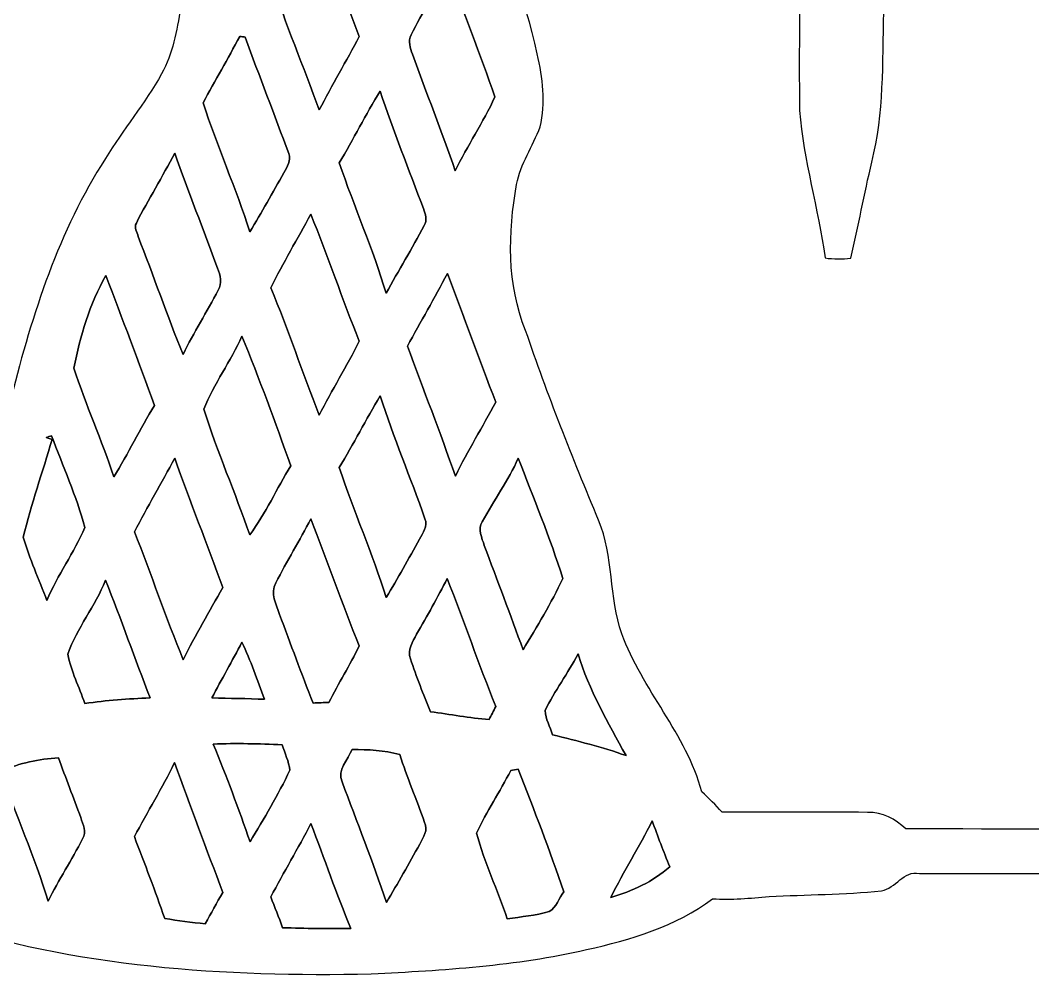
# Model space of a CAD drawing. Header units: centimetres. Extents: x -11.8 to 11.8, y -13.3 to 13.4.
# Drawn here: x -7.05 to 0.57, y -13.33 to -6.13 of the extents above; entities that cross this region are included whole.
import ezdxf

# ---------------------------------------------------------------- set-up
doc = ezdxf.new("R2010")
doc.units = ezdxf.units.CM
doc.header["$MEASUREMENT"] = 0
doc.layers.add('Camada 1', color=7, linetype='Continuous')

msp = doc.modelspace()

# ---------------------------------------------------------------- linework, layer by layer
at = {"layer": 'Camada 1', "color": 156}
for points, knots in [([(-9.5444, 13.04007), (-9.31826, 13.19952), (-9.02264, 13.26232), (-8.75206, 13.19917), (-8.75206, 13.19917), (-8.53087, 13.14484), (-8.36048, 12.95576), (-8.30685, 12.73704), (-8.30685, 12.73704), (-8.20842, 12.42624), (-8.26346, 12.10098), (-8.27475, 11.78313), (-8.27475, 11.78313), (-8.35871, 10.73361), (-8.48713, 9.68762), (-8.56756, 8.6374), (-8.56756, 8.6374), (-8.63776, 7.87681), (-8.69244, 7.112), (-8.65928, 6.34753), (-8.65928, 6.34753), (-8.64411, 6.0332), (-8.4402, 5.73122), (-8.13681, 5.63068), (-8.13681, 5.63068), (-7.73007, 5.49909), (-7.22736, 5.64127), (-6.99416, 6.01169), (-6.99416, 6.01169), (-6.89081, 6.17185), (-6.87987, 6.37292), (-6.91727, 6.55567), (-6.91727, 6.55567), (-7.19172, 7.72266), (-7.45525, 8.89634), (-7.59213, 10.08873), (-7.59213, 10.08873), (-7.63198, 10.46233), (-7.65951, 10.84121), (-7.60165, 11.21444), (-7.60165, 11.21444), (-7.53215, 11.68646), (-7.42562, 12.16589), (-7.18043, 12.58076), (-7.18043, 12.58076), (-7.04849, 12.79207), (-6.85835, 12.9995), (-6.60011, 13.03972), (-6.60011, 13.03972), (-6.42691, 13.0556), (-6.22547, 13.05383), (-6.09353, 12.9226), (-6.09353, 12.9226), (-5.91855, 12.74127), (-5.88115, 12.47986), (-5.86387, 12.23997), (-5.86387, 12.23997), (-5.72206, 12.02443), (-5.48464, 11.8692), (-5.40878, 11.61167), (-5.40878, 11.61167), (-5.34916, 11.45751), (-5.38198, 11.29276), (-5.4222, 11.1386), (-5.4222, 11.1386), (-5.50333, 10.93681), (-5.66807, 10.75795), (-5.89104, 10.72268), (-5.89104, 10.72268), (-6.19478, 10.65318), (-6.46677, 10.90682), (-6.55884, 11.17706), (-6.55884, 11.17706), (-6.5987, 11.26771), (-6.57506, 11.36614), (-6.53908, 11.45327), (-6.53908, 11.45327), (-6.48794, 11.45117), (-6.43643, 11.4494), (-6.38493, 11.44799), (-6.38493, 11.44799), (-6.27944, 11.285), (-6.17007, 11.07863), (-5.95453, 11.05534), (-5.95453, 11.05534), (-5.86705, 11.10721), (-5.77285, 11.16647), (-5.74004, 11.26912), (-5.74004, 11.26912), (-5.68006, 11.44551), (-5.77708, 11.61873), (-5.89421, 11.74537), (-5.89421, 11.74537), (-6.05225, 11.91189), (-6.21276, 12.08475), (-6.29284, 12.30488), (-6.29284, 12.30488), (-6.30025, 12.42377), (-6.27027, 12.55006), (-6.30802, 12.66472), (-6.30802, 12.66472), (-6.39692, 12.72716), (-6.52568, 12.75009), (-6.61846, 12.68306), (-6.61846, 12.68306), (-6.7497, 12.58992), (-6.84213, 12.4534), (-6.92291, 12.31687), (-6.92291, 12.31687), (-7.21924, 11.80641), (-7.28169, 11.19963), (-7.28415, 10.62037), (-7.28415, 10.62037), (-7.29509, 10.08732), (-7.19454, 9.56168), (-7.088, 9.04169), (-7.088, 9.04169), (-6.91727, 8.18373), (-6.73946, 7.32754), (-6.55425, 6.47276), (-6.55425, 6.47276), (-6.49887, 6.20994), (-6.58741, 5.93478), (-6.75993, 5.73369), (-6.75993, 5.73369), (-7.15186, 5.28954), (-7.82849, 5.11352), (-8.37953, 5.34704), (-8.37953, 5.34704), (-8.66422, 5.46099), (-8.87518, 5.71782), (-8.96479, 6.00745), (-8.96479, 6.00745), (-9.07273, 6.33377), (-9.05263, 6.68126), (-9.05615, 7.01957), (-9.05615, 7.01957), (-9.05686, 8.06132), (-8.90446, 9.0939), (-8.82156, 10.13036), (-8.82156, 10.13036), (-8.77852, 10.58615), (-8.72877, 11.04123), (-8.67163, 11.49526), (-8.67163, 11.49526), (-8.63423, 11.80605), (-8.55733, 12.12038), (-8.61377, 12.434), (-8.61377, 12.434), (-8.65046, 12.63437), (-8.75594, 12.84464), (-8.95597, 12.92331), (-8.95597, 12.92331), (-9.07732, 12.95576), (-9.18386, 12.86827), (-9.26888, 12.79383), (-9.26888, 12.79383), (-9.47137, 12.59663), (-9.58003, 12.32711), (-9.67034, 12.06464), (-9.67034, 12.06464), (-9.77758, 11.73726), (-9.87954, 11.40707), (-9.94375, 11.06805), (-9.94375, 11.06805), (-9.94375, 11.06805), (-9.95574, 11.04618), (-9.95574, 11.04618), (-9.95574, 11.04618), (-10.04111, 10.62566), (-10.08979, 10.1988), (-10.11484, 9.77053), (-10.11484, 9.77053), (-10.20867, 8.73865), (-10.25137, 7.70431), (-10.29264, 6.66925), (-10.29264, 6.66925), (-10.36461, 4.80024), (-10.32721, 2.9284), (-10.25031, 1.06045), (-10.25031, 1.06045), (-10.23972, 0.8375), (-10.25489, 0.61277), (-10.22314, 0.39088), (-10.22314, 0.39088), (-10.19598, -0.80291), (-10.11802, -1.99495), (-9.97867, -3.18099), (-9.97867, -3.18099), (-9.92998, -3.72285), (-9.86402, -4.26332), (-9.81463, -4.80518), (-9.81463, -4.80518), (-9.57968, -4.85422), (-9.34402, -4.941), (-9.16833, -5.10998), (-9.16833, -5.10998), (-8.97748, -5.28672), (-8.87236, -5.56401), (-8.92916, -5.82188), (-8.92916, -5.82188), (-8.95843, -6.00745), (-9.06215, -6.16866), (-9.16798, -6.31966), (-9.16798, -6.31966), (-8.93197, -6.50451), (-8.78275, -6.82201), (-8.86001, -7.12116), (-8.86001, -7.12116), (-8.92386, -7.41045), (-9.12318, -7.64928), (-9.35495, -7.82425), (-9.35495, -7.82425), (-9.66575, -8.05285), (-10.0464, -8.17633), (-10.42916, -8.20208), (-10.42916, -8.20208), (-10.35296, -9.61955), (-10.31205, -11.03982), (-10.20127, -12.45517), (-10.20127, -12.45517), (-10.17728, -12.61463), (-10.16423, -12.78607), (-10.25771, -12.9286), (-10.25771, -12.9286), (-10.40236, -13.20765), (-10.81299, -13.24081), (-11.04265, -13.05348), (-11.04265, -13.05348), (-11.19046, -12.93459), (-11.1707, -12.72786), (-11.176, -12.55854), (-11.176, -12.55854), (-11.20598, -12.20645), (-11.1947, -11.85262), (-11.20845, -11.4995), (-11.20845, -11.4995), (-11.24797, -10.98408), (-11.22291, -10.46551), (-11.26207, -9.94974), (-11.26207, -9.94974), (-11.27125, -9.30205), (-11.297, -8.6547), (-11.31428, -8.00735), (-11.31428, -8.00735), (-11.58028, -7.86024), (-11.76443, -7.57202), (-11.75631, -7.26475), (-11.75631, -7.26475), (-11.73444, -7.05979), (-11.65789, -6.86011), (-11.52277, -6.70277), (-11.52277, -6.70277), (-11.51784, -6.68725), (-11.50761, -6.65585), (-11.50231, -6.63999), (-11.50231, -6.63999), (-11.66318, -6.49145), (-11.79407, -6.29425), (-11.80253, -6.06918), (-11.80253, -6.06918), (-11.82369, -5.74957), (-11.63884, -5.45606), (-11.41059, -5.24827), (-11.41059, -5.24827), (-11.41412, -4.89795), (-11.42787, -4.54766), (-11.44235, -4.1977), (-11.44235, -4.1977), (-11.45433, -3.92677), (-11.43917, -3.65441), (-11.47762, -3.38525), (-11.47762, -3.38525), (-11.44622, -3.28577), (-11.42223, -3.16512), (-11.30793, -3.12949), (-11.30793, -3.12949), (-11.3538, -1.82774), (-11.34286, -0.52492), (-11.34921, 0.77716), (-11.34921, 0.77716), (-11.35415, 1.11724), (-11.33827, 1.45767), (-11.36755, 1.7967), (-11.36755, 1.7967), (-11.38908, 3.55035), (-11.41377, 5.30684), (-11.29277, 7.05731), (-11.29277, 7.05731), (-11.21444, 8.2109), (-11.14707, 9.36907), (-10.94139, 10.5089), (-10.94139, 10.5089), (-10.85603, 10.93187), (-10.76536, 11.36015), (-10.57627, 11.75137), (-10.57627, 11.75137), (-10.44292, 12.02654), (-10.287, 12.29218), (-10.10179, 12.53596), (-10.10179, 12.53596), (-9.94233, 12.72998), (-9.75006, 12.89614), (-9.5444, 13.04007)], [0, 0, 0, 0, 0.012987, 0.012987, 0.012987, 0.012987, 0.025974, 0.025974, 0.025974, 0.025974, 0.038961, 0.038961, 0.038961, 0.038961, 0.0519481, 0.0519481, 0.0519481, 0.0519481, 0.0649351, 0.0649351, 0.0649351, 0.0649351, 0.0779221, 0.0779221, 0.0779221, 0.0779221, 0.0909091, 0.0909091, 0.0909091, 0.0909091, 0.1038961, 0.1038961, 0.1038961, 0.1038961, 0.1168831, 0.1168831, 0.1168831, 0.1168831, 0.1298701, 0.1298701, 0.1298701, 0.1298701, 0.1428571, 0.1428571, 0.1428571, 0.1428571, 0.1558442, 0.1558442, 0.1558442, 0.1558442, 0.1688312, 0.1688312, 0.1688312, 0.1688312, 0.1818182, 0.1818182, 0.1818182, 0.1818182, 0.1948052, 0.1948052, 0.1948052, 0.1948052, 0.2077922, 0.2077922, 0.2077922, 0.2077922, 0.2207792, 0.2207792, 0.2207792, 0.2207792, 0.2337662, 0.2337662, 0.2337662, 0.2337662, 0.2467532, 0.2467532, 0.2467532, 0.2467532, 0.2597403, 0.2597403, 0.2597403, 0.2597403, 0.2727273, 0.2727273, 0.2727273, 0.2727273, 0.2857143, 0.2857143, 0.2857143, 0.2857143, 0.2987013, 0.2987013, 0.2987013, 0.2987013, 0.3116883, 0.3116883, 0.3116883, 0.3116883, 0.3246753, 0.3246753, 0.3246753, 0.3246753, 0.3376623, 0.3376623, 0.3376623, 0.3376623, 0.3506494, 0.3506494, 0.3506494, 0.3506494, 0.3636364, 0.3636364, 0.3636364, 0.3636364, 0.3766234, 0.3766234, 0.3766234, 0.3766234, 0.3896104, 0.3896104, 0.3896104, 0.3896104, 0.4025974, 0.4025974, 0.4025974, 0.4025974, 0.4155844, 0.4155844, 0.4155844, 0.4155844, 0.4285714, 0.4285714, 0.4285714, 0.4285714, 0.4415584, 0.4415584, 0.4415584, 0.4415584, 0.4545455, 0.4545455, 0.4545455, 0.4545455, 0.4675325, 0.4675325, 0.4675325, 0.4675325, 0.4805195, 0.4805195, 0.4805195, 0.4805195, 0.4935065, 0.4935065, 0.4935065, 0.4935065, 0.5064935, 0.5064935, 0.5064935, 0.5064935, 0.5194805, 0.5194805, 0.5194805, 0.5194805, 0.5324675, 0.5324675, 0.5324675, 0.5324675, 0.5454545, 0.5454545, 0.5454545, 0.5454545, 0.5584416, 0.5584416, 0.5584416, 0.5584416, 0.5714286, 0.5714286, 0.5714286, 0.5714286, 0.5844156, 0.5844156, 0.5844156, 0.5844156, 0.5974026, 0.5974026, 0.5974026, 0.5974026, 0.6103896, 0.6103896, 0.6103896, 0.6103896, 0.6233766, 0.6233766, 0.6233766, 0.6233766, 0.6363636, 0.6363636, 0.6363636, 0.6363636, 0.6493506, 0.6493506, 0.6493506, 0.6493506, 0.6623377, 0.6623377, 0.6623377, 0.6623377, 0.6753247, 0.6753247, 0.6753247, 0.6753247, 0.6883117, 0.6883117, 0.6883117, 0.6883117, 0.7012987, 0.7012987, 0.7012987, 0.7012987, 0.7142857, 0.7142857, 0.7142857, 0.7142857, 0.7272727, 0.7272727, 0.7272727, 0.7272727, 0.7402597, 0.7402597, 0.7402597, 0.7402597, 0.7532468, 0.7532468, 0.7532468, 0.7532468, 0.7662338, 0.7662338, 0.7662338, 0.7662338, 0.7792208, 0.7792208, 0.7792208, 0.7792208, 0.7922078, 0.7922078, 0.7922078, 0.7922078, 0.8051948, 0.8051948, 0.8051948, 0.8051948, 0.8181818, 0.8181818, 0.8181818, 0.8181818, 0.8311688, 0.8311688, 0.8311688, 0.8311688, 0.8441558, 0.8441558, 0.8441558, 0.8441558, 0.8571429, 0.8571429, 0.8571429, 0.8571429, 0.8701299, 0.8701299, 0.8701299, 0.8701299, 0.8831169, 0.8831169, 0.8831169, 0.8831169, 0.8961039, 0.8961039, 0.8961039, 0.8961039, 0.9090909, 0.9090909, 0.9090909, 0.9090909, 0.9220779, 0.9220779, 0.9220779, 0.9220779, 0.9350649, 0.9350649, 0.9350649, 0.9350649, 0.9480519, 0.9480519, 0.9480519, 0.9480519, 0.961039, 0.961039, 0.961039, 0.961039, 0.974026, 0.974026, 0.974026, 0.974026, 1, 1, 1, 1]), ([(-4.60304, -3.08468), (-4.55117, -3.02541), (-4.46722, -3.04694), (-4.39773, -3.042), (-4.39773, -3.042), (-4.3321, -3.14254), (-4.2926, -3.25613), (-4.26225, -3.37149), (-4.26225, -3.37149), (-4.09117, -3.97862), (-3.84915, -4.56247), (-3.59268, -5.13749), (-3.59268, -5.13749), (-3.41982, -5.54143), (-3.25261, -5.951), (-3.15911, -6.3814), (-3.15911, -6.3814), (-3.11891, -6.56025), (-3.09491, -6.7497), (-3.13831, -6.93032), (-3.13831, -6.93032), (-3.19229, -7.07707), (-3.28541, -7.20794), (-3.31576, -7.36389), (-3.31576, -7.36389), (-3.37925, -7.72865), (-3.39054, -8.1153), (-3.24696, -8.46384), (-3.24696, -8.46384), (-3.08292, -8.94715), (-2.89453, -9.42199), (-2.69699, -9.89224), (-2.69699, -9.89224), (-2.58409, -10.16494), (-2.61866, -10.47043), (-2.5227, -10.74773), (-2.5227, -10.74773), (-2.36889, -11.16753), (-2.03799, -11.50267), (-1.91981, -11.93729), (-1.91981, -11.93729), (-1.86689, -11.98597), (-1.81609, -12.03642), (-1.76742, -12.0897), (-1.76742, -12.0897), (-1.40194, -12.09462), (-1.03645, -12.08792), (-0.67098, -12.0925), (-0.67098, -12.0925), (-0.5602, -12.08863), (-0.46107, -12.14366), (-0.38206, -12.21668), (-0.38206, -12.21668), (2.65606, -12.22269), (5.69453, -12.22021), (8.73266, -12.21809), (8.73266, -12.21809), (8.79157, -12.1299), (8.88011, -12.04241), (8.99548, -12.05194), (8.99548, -12.05194), (9.67846, -12.05301), (10.36143, -12.05052), (11.0444, -12.05301), (11.0444, -12.05301), (11.3171, -12.06675), (11.39048, -12.45517), (11.21692, -12.62732), (11.21692, -12.62732), (11.13788, -12.71588), (11.00842, -12.70528), (10.90083, -12.70776), (10.90083, -12.70776), (10.25313, -12.70246), (9.60508, -12.71481), (8.95772, -12.70175), (8.95772, -12.70175), (8.8265, -12.70565), (8.77851, -12.52926), (8.64551, -12.55182), (8.64551, -12.55182), (5.66983, -12.55182), (2.69416, -12.55253), (-0.28151, -12.55148), (-0.28151, -12.55148), (-0.40145, -12.52855), (-0.45895, -12.66401), (-0.5669, -12.68306), (-0.5669, -12.68306), (-0.84842, -12.71305), (-1.13171, -12.71093), (-1.41393, -12.72575), (-1.41393, -12.72575), (-1.55539, -12.74022), (-1.69686, -12.75045), (-1.83902, -12.74339), (-1.83902, -12.74339), (-2.11632, -12.95188), (-2.45533, -13.05102), (-2.78906, -13.12615), (-2.78906, -13.12615), (-3.32069, -13.24856), (-3.86715, -13.27996), (-4.41006, -13.30888), (-4.41006, -13.30888), (-5.51427, -13.33005), (-6.63963, -13.26198), (-7.69372, -12.90778), (-7.69372, -12.90778), (-8.00381, -12.78431), (-8.36612, -12.65485), (-8.52875, -12.34015), (-8.52875, -12.34015), (-8.62506, -12.15036), (-8.49595, -11.95317), (-8.35095, -11.83357), (-8.35095, -11.83357), (-8.34918, -11.68893), (-8.32767, -11.54289), (-8.26558, -11.41165), (-8.26558, -11.41165), (-8.12694, -11.10014), (-7.8366, -10.89518), (-7.67079, -10.60097), (-7.67079, -10.60097), (-7.37941, -10.09791), (-7.2584, -9.52112), (-7.12045, -8.96267), (-7.12045, -8.96267), (-6.96489, -8.3379), (-6.76205, -7.71455), (-6.41208, -7.16879), (-6.41208, -7.16879), (-6.27839, -6.95184), (-6.11504, -6.75393), (-5.98981, -6.53167), (-5.98981, -6.53167), (-5.90337, -6.37962), (-5.8755, -6.20535), (-5.84658, -6.03566), (-5.84658, -6.03566), (-5.81589, -5.62186), (-5.89562, -5.19888), (-5.7866, -4.79248), (-5.7866, -4.79248), (-5.61128, -4.10138), (-5.10399, -3.5641), (-4.60304, -3.08468)], [0, 0, 0, 0, 0.0263158, 0.0263158, 0.0263158, 0.0263158, 0.0526316, 0.0526316, 0.0526316, 0.0526316, 0.0789474, 0.0789474, 0.0789474, 0.0789474, 0.1052632, 0.1052632, 0.1052632, 0.1052632, 0.1315789, 0.1315789, 0.1315789, 0.1315789, 0.1578947, 0.1578947, 0.1578947, 0.1578947, 0.1842105, 0.1842105, 0.1842105, 0.1842105, 0.2105263, 0.2105263, 0.2105263, 0.2105263, 0.2368421, 0.2368421, 0.2368421, 0.2368421, 0.2631579, 0.2631579, 0.2631579, 0.2631579, 0.2894737, 0.2894737, 0.2894737, 0.2894737, 0.3157895, 0.3157895, 0.3157895, 0.3157895, 0.3421053, 0.3421053, 0.3421053, 0.3421053, 0.3684211, 0.3684211, 0.3684211, 0.3684211, 0.3947368, 0.3947368, 0.3947368, 0.3947368, 0.4210526, 0.4210526, 0.4210526, 0.4210526, 0.4473684, 0.4473684, 0.4473684, 0.4473684, 0.4736842, 0.4736842, 0.4736842, 0.4736842, 0.5, 0.5, 0.5, 0.5, 0.5263158, 0.5263158, 0.5263158, 0.5263158, 0.5526316, 0.5526316, 0.5526316, 0.5526316, 0.5789474, 0.5789474, 0.5789474, 0.5789474, 0.6052632, 0.6052632, 0.6052632, 0.6052632, 0.6315789, 0.6315789, 0.6315789, 0.6315789, 0.6578947, 0.6578947, 0.6578947, 0.6578947, 0.6842105, 0.6842105, 0.6842105, 0.6842105, 0.7105263, 0.7105263, 0.7105263, 0.7105263, 0.7368421, 0.7368421, 0.7368421, 0.7368421, 0.7631579, 0.7631579, 0.7631579, 0.7631579, 0.7894737, 0.7894737, 0.7894737, 0.7894737, 0.8157895, 0.8157895, 0.8157895, 0.8157895, 0.8421053, 0.8421053, 0.8421053, 0.8421053, 0.8684211, 0.8684211, 0.8684211, 0.8684211, 0.8947368, 0.8947368, 0.8947368, 0.8947368, 0.9210526, 0.9210526, 0.9210526, 0.9210526, 0.9473684, 0.9473684, 0.9473684, 0.9473684, 1, 1, 1, 1]), ([(-1.85737, -3.19687), (-1.52259, -3.14819), (-1.18356, -3.15453), (-0.84596, -3.15348), (-0.84596, -3.15348), (-0.50411, -3.1577), (-0.1598, -3.15595), (0.1778, -3.21274), (0.1778, -3.21274), (0.27235, -3.21734), (0.33655, -3.33691), (0.26282, -3.40783), (0.26282, -3.40783), (0.07902, -3.61809), (-0.19861, -3.71122), (-0.40181, -3.8989), (-0.40181, -3.8989), (-0.49564, -3.99591), (-0.49388, -4.1416), (-0.50375, -4.2679), (-0.50375, -4.2679), (-0.51293, -4.86867), (-0.55033, -5.4684), (-0.54926, -6.06953), (-0.54926, -6.06953), (-0.55774, -6.44596), (-0.54715, -6.828), (-0.63923, -7.19632), (-0.63923, -7.19632), (-0.69814, -7.43549), (-0.74012, -7.67856), (-0.79728, -7.91845), (-0.79728, -7.91845), (-0.86184, -7.92762), (-0.92709, -7.92621), (-0.9913, -7.91739), (-0.9913, -7.91739), (-1.04422, -7.54591), (-1.15288, -7.18255), (-1.18463, -6.80826), (-1.18463, -6.80826), (-1.18957, -5.89033), (-1.17228, -4.9717), (-1.19027, -4.05377), (-1.19027, -4.05377), (-1.20227, -4.02166), (-1.21391, -3.98955), (-1.22519, -3.95781), (-1.22519, -3.95781), (-1.44921, -3.7532), (-1.70709, -3.58846), (-1.92122, -3.3729), (-1.92122, -3.3729), (-1.92229, -3.33587), (-1.92298, -3.29881), (-1.92369, -3.26214), (-1.92369, -3.26214), (-1.90183, -3.24026), (-1.87959, -3.21839), (-1.85737, -3.19687)], [0, 0, 0, 0, 0.0625, 0.0625, 0.0625, 0.0625, 0.125, 0.125, 0.125, 0.125, 0.1875, 0.1875, 0.1875, 0.1875, 0.25, 0.25, 0.25, 0.25, 0.3125, 0.3125, 0.3125, 0.3125, 0.375, 0.375, 0.375, 0.375, 0.4375, 0.4375, 0.4375, 0.4375, 0.5, 0.5, 0.5, 0.5, 0.5625, 0.5625, 0.5625, 0.5625, 0.625, 0.625, 0.625, 0.625, 0.6875, 0.6875, 0.6875, 0.6875, 0.75, 0.75, 0.75, 0.75, 0.8125, 0.8125, 0.8125, 0.8125, 0.875, 0.875, 0.875, 0.875, 1, 1, 1, 1]), ([(-4.8655, -5.28742), (-4.8655, -5.28742), (-4.8655, -5.28742), (-4.8655, -5.28742), (-4.8655, -5.28742), (-4.95687, -5.47017), (-5.07012, -5.64091), (-5.15761, -5.82507), (-5.15761, -5.82507), (-5.05848, -6.15702), (-4.91912, -6.47664), (-4.80165, -6.80295), (-4.80165, -6.80295), (-4.70534, -6.61599), (-4.59775, -6.43536), (-4.50003, -6.2491), (-4.50003, -6.2491), (-4.62597, -5.93019), (-4.73957, -5.60634), (-4.8655, -5.28742)], [0, 0, 0, 0, 0.1666667, 0.1666667, 0.1666667, 0.1666667, 0.3333333, 0.3333333, 0.3333333, 0.3333333, 0.5, 0.5, 0.5, 0.5, 0.6666667, 0.6666667, 0.6666667, 0.6666667, 1, 1, 1, 1]), ([(-4.10915, -6.23817), (-4.10915, -6.23817), (-4.10915, -6.23817), (-4.10915, -6.23817), (-4.10915, -6.23817), (-4.13631, -6.28438), (-4.11514, -6.33659), (-4.09999, -6.38315), (-4.09999, -6.38315), (-3.99555, -6.67773), (-3.87631, -6.9663), (-3.77684, -7.26263), (-3.77684, -7.26263), (-3.68723, -7.07143), (-3.56588, -6.8968), (-3.47873, -6.70524), (-3.47873, -6.70524), (-3.5888, -6.38033), (-3.71581, -6.06036), (-3.83786, -5.7397), (-3.83786, -5.7397), (-3.92182, -5.90937), (-4.02624, -6.06812), (-4.10915, -6.23817)], [0, 0, 0, 0, 0.1428571, 0.1428571, 0.1428571, 0.1428571, 0.2857143, 0.2857143, 0.2857143, 0.2857143, 0.4285714, 0.4285714, 0.4285714, 0.4285714, 0.5714286, 0.5714286, 0.5714286, 0.5714286, 0.7142857, 0.7142857, 0.7142857, 0.7142857, 1, 1, 1, 1]), ([(-5.40066, -6.24945), (-5.40066, -6.24945), (-5.40066, -6.24945), (-5.40066, -6.24945), (-5.40066, -6.24945), (-5.48993, -6.41738), (-5.58553, -6.58213), (-5.67689, -6.74899), (-5.67689, -6.74899), (-5.56965, -7.07672), (-5.4296, -7.39315), (-5.32411, -7.72159), (-5.32411, -7.72159), (-5.23592, -7.57449), (-5.15231, -7.42492), (-5.0673, -7.27604), (-5.0673, -7.27604), (-5.04613, -7.23194), (-5.00909, -7.18326), (-5.03202, -7.1321), (-5.03202, -7.1321), (-5.13749, -6.8386), (-5.25392, -6.54861), (-5.35869, -6.25474), (-5.35869, -6.25474), (-5.36928, -6.25333), (-5.39009, -6.25086), (-5.40066, -6.24945)], [0, 0, 0, 0, 0.125, 0.125, 0.125, 0.125, 0.25, 0.25, 0.25, 0.25, 0.375, 0.375, 0.375, 0.375, 0.5, 0.5, 0.5, 0.5, 0.625, 0.625, 0.625, 0.625, 0.75, 0.75, 0.75, 0.75, 1, 1, 1, 1]), ([(-4.65101, -7.20195), (-4.65101, -7.20195), (-4.65101, -7.20195), (-4.65101, -7.20195), (-4.65101, -7.20195), (-4.53848, -7.53109), (-4.39807, -7.85035), (-4.29718, -8.18339), (-4.29718, -8.18339), (-4.20441, -8.01193), (-4.10174, -7.84613), (-4.01214, -7.67326), (-4.01214, -7.67326), (-3.98673, -7.63269), (-4.00227, -7.58684), (-4.01672, -7.54627), (-4.01672, -7.54627), (-4.12644, -7.2517), (-4.24461, -6.95995), (-4.34304, -6.66114), (-4.34304, -6.66114), (-4.45169, -6.83789), (-4.54518, -7.02344), (-4.65101, -7.20195)], [0, 0, 0, 0, 0.1428571, 0.1428571, 0.1428571, 0.1428571, 0.2857143, 0.2857143, 0.2857143, 0.2857143, 0.4285714, 0.4285714, 0.4285714, 0.4285714, 0.5714286, 0.5714286, 0.5714286, 0.5714286, 0.7142857, 0.7142857, 0.7142857, 0.7142857, 1, 1, 1, 1]), ([(-6.17926, -7.65457), (-6.17926, -7.65457), (-6.17926, -7.65457), (-6.17926, -7.65457), (-6.17926, -7.65457), (-6.19972, -7.68667), (-6.1729, -7.72266), (-6.16584, -7.75475), (-6.16584, -7.75475), (-6.05155, -8.05074), (-5.94713, -8.35025), (-5.82753, -8.64376), (-5.82753, -8.64376), (-5.74674, -8.47865), (-5.64761, -8.32309), (-5.56294, -8.1601), (-5.56294, -8.1601), (-5.53154, -8.10753), (-5.54743, -8.04757), (-5.56718, -7.99499), (-5.56718, -7.99499), (-5.67407, -7.70536), (-5.78801, -7.4182), (-5.89068, -7.12716), (-5.89068, -7.12716), (-5.98134, -7.30603), (-6.08894, -7.47572), (-6.17926, -7.65457)], [0, 0, 0, 0, 0.125, 0.125, 0.125, 0.125, 0.25, 0.25, 0.25, 0.25, 0.375, 0.375, 0.375, 0.375, 0.5, 0.5, 0.5, 0.5, 0.625, 0.625, 0.625, 0.625, 0.75, 0.75, 0.75, 0.75, 1, 1, 1, 1]), ([(-5.16714, -8.14351), (-5.16714, -8.14351), (-5.16714, -8.14351), (-5.16714, -8.14351), (-5.16714, -8.14351), (-5.03378, -8.45819), (-4.9276, -8.78346), (-4.80165, -9.10132), (-4.80165, -9.10132), (-4.70712, -8.91222), (-4.59493, -8.733), (-4.50003, -8.54428), (-4.50003, -8.54428), (-4.62845, -8.22819), (-4.73604, -7.90397), (-4.8655, -7.58789), (-4.8655, -7.58789), (-4.965, -7.7738), (-5.07434, -7.95408), (-5.16714, -8.14351)], [0, 0, 0, 0, 0.1666667, 0.1666667, 0.1666667, 0.1666667, 0.3333333, 0.3333333, 0.3333333, 0.3333333, 0.5, 0.5, 0.5, 0.5, 0.6666667, 0.6666667, 0.6666667, 0.6666667, 1, 1, 1, 1]), ([(-6.64915, -8.74818), (-6.64915, -8.74818), (-6.64915, -8.74818), (-6.64915, -8.74818), (-6.64915, -8.74818), (-6.55954, -9.02441), (-6.43924, -9.29004), (-6.34965, -9.56663), (-6.34965, -9.56663), (-6.24134, -9.39058), (-6.15068, -9.20467), (-6.04343, -9.02794), (-6.04343, -9.02794), (-6.16055, -8.7002), (-6.28614, -8.3753), (-6.40856, -8.04932), (-6.40856, -8.04932), (-6.53238, -8.26452), (-6.604, -8.50652), (-6.64915, -8.74818)], [0, 0, 0, 0, 0.1666667, 0.1666667, 0.1666667, 0.1666667, 0.3333333, 0.3333333, 0.3333333, 0.3333333, 0.5, 0.5, 0.5, 0.5, 0.6666667, 0.6666667, 0.6666667, 0.6666667, 1, 1, 1, 1]), ([(-3.8368, -8.03416), (-3.8368, -8.03416), (-3.8368, -8.03416), (-3.8368, -8.03416), (-3.8368, -8.03416), (-3.93276, -8.21867), (-4.03789, -8.39857), (-4.13737, -8.58131), (-4.13737, -8.58131), (-4.01637, -8.90729), (-3.8922, -9.23183), (-3.77613, -9.55957), (-3.77613, -9.55957), (-3.68335, -9.36941), (-3.57152, -9.18915), (-3.47169, -9.00253), (-3.47169, -9.00253), (-3.59692, -8.68079), (-3.71298, -8.35625), (-3.8368, -8.03416)], [0, 0, 0, 0, 0.1666667, 0.1666667, 0.1666667, 0.1666667, 0.3333333, 0.3333333, 0.3333333, 0.3333333, 0.5, 0.5, 0.5, 0.5, 0.6666667, 0.6666667, 0.6666667, 0.6666667, 1, 1, 1, 1]), ([(-5.38373, -8.50582), (-5.38373, -8.50582), (-5.38373, -8.50582), (-5.38373, -8.50582), (-5.38373, -8.50582), (-5.46876, -8.69492), (-5.59505, -8.86424), (-5.6709, -9.05686), (-5.6709, -9.05686), (-5.57106, -9.37682), (-5.43453, -9.6848), (-5.32553, -10.00195), (-5.32553, -10.00195), (-5.20347, -9.84108), (-5.12163, -9.65412), (-5.01685, -9.48231), (-5.01685, -9.48231), (-5.13221, -9.15458), (-5.25285, -8.82791), (-5.38373, -8.50582)], [0, 0, 0, 0, 0.1666667, 0.1666667, 0.1666667, 0.1666667, 0.3333333, 0.3333333, 0.3333333, 0.3333333, 0.5, 0.5, 0.5, 0.5, 0.6666667, 0.6666667, 0.6666667, 0.6666667, 1, 1, 1, 1]), ([(-4.65101, -9.49607), (-4.65101, -9.49607), (-4.65101, -9.49607), (-4.65101, -9.49607), (-4.65101, -9.49607), (-4.5406, -9.82486), (-4.40231, -10.14377), (-4.29682, -10.47396), (-4.29682, -10.47396), (-4.21004, -10.32968), (-4.12855, -10.18222), (-4.046, -10.03582), (-4.046, -10.03582), (-4.02378, -9.98784), (-3.97932, -9.93598), (-4.00614, -9.88094), (-4.00614, -9.88094), (-4.11302, -9.57085), (-4.24356, -9.26923), (-4.34233, -8.95667), (-4.34233, -8.95667), (-4.45065, -9.13341), (-4.54342, -9.31898), (-4.65101, -9.49607)], [0, 0, 0, 0, 0.1428571, 0.1428571, 0.1428571, 0.1428571, 0.2857143, 0.2857143, 0.2857143, 0.2857143, 0.4285714, 0.4285714, 0.4285714, 0.4285714, 0.5714286, 0.5714286, 0.5714286, 0.5714286, 0.7142857, 0.7142857, 0.7142857, 0.7142857, 1, 1, 1, 1]), ([(-6.8594, -9.27064), (-6.8594, -9.27064), (-6.8594, -9.27064), (-6.8594, -9.27064), (-6.8594, -9.27064), (-6.8594, -9.27064), (-6.81389, -9.2837), (-6.81389, -9.2837), (-6.81389, -9.2837), (-6.88516, -9.52923), (-6.9723, -9.77089), (-7.03121, -10.01959), (-7.03121, -10.01959), (-6.98358, -10.18222), (-6.91444, -10.33814), (-6.8527, -10.49619), (-6.8527, -10.49619), (-6.77474, -10.30427), (-6.64703, -10.13777), (-6.56766, -9.94728), (-6.56766, -9.94728), (-6.62939, -9.71055), (-6.73381, -9.48548), (-6.81777, -9.25583), (-6.81777, -9.25583), (-6.82837, -9.25936), (-6.84883, -9.26677), (-6.8594, -9.27064)], [0, 0, 0, 0, 0.125, 0.125, 0.125, 0.125, 0.25, 0.25, 0.25, 0.25, 0.375, 0.375, 0.375, 0.375, 0.5, 0.5, 0.5, 0.5, 0.625, 0.625, 0.625, 0.625, 0.75, 0.75, 0.75, 0.75, 1, 1, 1, 1]), ([(-6.193, -9.97866), (-6.193, -9.97866), (-6.193, -9.97866), (-6.193, -9.97866), (-6.193, -9.97866), (-6.06743, -10.29899), (-5.95806, -10.62531), (-5.82577, -10.94317), (-5.82577, -10.94317), (-5.7351, -10.75725), (-5.62963, -10.57945), (-5.52874, -10.39953), (-5.52874, -10.39953), (-5.64727, -10.07356), (-5.77356, -9.75113), (-5.89033, -9.42481), (-5.89033, -9.42481), (-5.98874, -9.61107), (-6.09669, -9.7917), (-6.193, -9.97866)], [0, 0, 0, 0, 0.1666667, 0.1666667, 0.1666667, 0.1666667, 0.3333333, 0.3333333, 0.3333333, 0.3333333, 0.5, 0.5, 0.5, 0.5, 0.6666667, 0.6666667, 0.6666667, 0.6666667, 1, 1, 1, 1]), ([(-3.57363, -9.90353), (-3.57363, -9.90353), (-3.57363, -9.90353), (-3.57363, -9.90353), (-3.57363, -9.90353), (-3.61032, -9.96032), (-3.57611, -10.02595), (-3.55847, -10.08308), (-3.55847, -10.08308), (-3.46145, -10.3452), (-3.3602, -10.60555), (-3.26672, -10.86872), (-3.26672, -10.86872), (-3.16194, -10.69269), (-3.05364, -10.51701), (-2.96757, -10.33144), (-2.96757, -10.33144), (-3.06175, -10.02417), (-3.18735, -9.72538), (-3.30305, -9.42516), (-3.30305, -9.42516), (-3.37643, -9.59379), (-3.48721, -9.74195), (-3.57363, -9.90353)], [0, 0, 0, 0, 0.1428571, 0.1428571, 0.1428571, 0.1428571, 0.2857143, 0.2857143, 0.2857143, 0.2857143, 0.4285714, 0.4285714, 0.4285714, 0.4285714, 0.5714286, 0.5714286, 0.5714286, 0.5714286, 0.7142857, 0.7142857, 0.7142857, 0.7142857, 1, 1, 1, 1]), ([(-5.12867, -10.36425), (-5.12867, -10.36425), (-5.12867, -10.36425), (-5.12867, -10.36425), (-5.12867, -10.36425), (-5.17136, -10.44151), (-5.12692, -10.52653), (-5.10151, -10.60167), (-5.10151, -10.60167), (-5.01543, -10.82321), (-4.93783, -11.04864), (-4.84716, -11.26878), (-4.84716, -11.26878), (-4.808, -11.26701), (-4.76849, -11.26559), (-4.72897, -11.26489), (-4.72897, -11.26489), (-4.65666, -11.12097), (-4.57059, -10.98444), (-4.50108, -10.83944), (-4.50108, -10.83944), (-4.62845, -10.5223), (-4.73957, -10.1988), (-4.86587, -9.88165), (-4.86587, -9.88165), (-4.9477, -10.04569), (-5.04718, -10.20022), (-5.12867, -10.36425)], [0, 0, 0, 0, 0.125, 0.125, 0.125, 0.125, 0.25, 0.25, 0.25, 0.25, 0.375, 0.375, 0.375, 0.375, 0.5, 0.5, 0.5, 0.5, 0.625, 0.625, 0.625, 0.625, 0.75, 0.75, 0.75, 0.75, 1, 1, 1, 1]), ([(-6.69678, -10.90153), (-6.69678, -10.90153), (-6.69678, -10.90153), (-6.69678, -10.90153), (-6.69678, -10.90153), (-6.66996, -11.02995), (-6.6107, -11.14882), (-6.56695, -11.2723), (-6.56695, -11.2723), (-6.40432, -11.24937), (-6.24063, -11.23562), (-6.07625, -11.23102), (-6.07625, -11.23102), (-6.18949, -10.93576), (-6.29391, -10.6373), (-6.41244, -10.34415), (-6.41244, -10.34415), (-6.48757, -10.53958), (-6.62693, -10.70434), (-6.69678, -10.90153)], [0, 0, 0, 0, 0.1666667, 0.1666667, 0.1666667, 0.1666667, 0.3333333, 0.3333333, 0.3333333, 0.3333333, 0.5, 0.5, 0.5, 0.5, 0.6666667, 0.6666667, 0.6666667, 0.6666667, 1, 1, 1, 1]), ([(-4.06858, -10.7509), (-4.06858, -10.7509), (-4.06858, -10.7509), (-4.06858, -10.7509), (-4.06858, -10.7509), (-4.09751, -10.80698), (-4.1416, -10.86979), (-4.11373, -10.93576), (-4.11373, -10.93576), (-4.07282, -11.07193), (-4.01496, -11.20174), (-3.96487, -11.33474), (-3.96487, -11.33474), (-3.81669, -11.35274), (-3.67064, -11.38307), (-3.52178, -11.39367), (-3.52178, -11.39367), (-3.50555, -11.36049), (-3.48933, -11.32804), (-3.47274, -11.29558), (-3.47274, -11.29558), (-3.60009, -10.97633), (-3.71264, -10.65142), (-3.83786, -10.3311), (-3.83786, -10.3311), (-3.91018, -10.47326), (-3.9885, -10.61261), (-4.06858, -10.7509)], [0, 0, 0, 0, 0.125, 0.125, 0.125, 0.125, 0.25, 0.25, 0.25, 0.25, 0.375, 0.375, 0.375, 0.375, 0.5, 0.5, 0.5, 0.5, 0.625, 0.625, 0.625, 0.625, 0.75, 0.75, 0.75, 0.75, 1, 1, 1, 1]), ([(-5.3848, -10.81051), (-5.3848, -10.81051), (-5.3848, -10.81051), (-5.3848, -10.81051), (-5.3848, -10.81051), (-5.45711, -10.95199), (-5.53649, -11.08991), (-5.61092, -11.23068), (-5.61092, -11.23068), (-5.47828, -11.23314), (-5.34563, -11.23562), (-5.21299, -11.24055), (-5.21299, -11.24055), (-5.26944, -11.09698), (-5.31741, -10.94951), (-5.3848, -10.81051)], [0, 0, 0, 0, 0.2, 0.2, 0.2, 0.2, 0.4, 0.4, 0.4, 0.4, 0.6, 0.6, 0.6, 0.6, 1, 1, 1, 1]), ([(-3.10056, -11.32592), (-3.10056, -11.32592), (-3.10056, -11.32592), (-3.10056, -11.32592), (-3.10056, -11.32592), (-3.09633, -11.38977), (-3.06458, -11.44798), (-3.04411, -11.50832), (-3.04411, -11.50832), (-2.8582, -11.55522), (-2.67088, -11.59862), (-2.49096, -11.66529), (-2.49096, -11.66529), (-2.62643, -11.41694), (-2.76965, -11.16999), (-2.85255, -10.898), (-2.85255, -10.898), (-2.92805, -11.04477), (-3.02823, -11.17776), (-3.10056, -11.32592)], [0, 0, 0, 0, 0.1666667, 0.1666667, 0.1666667, 0.1666667, 0.3333333, 0.3333333, 0.3333333, 0.3333333, 0.5, 0.5, 0.5, 0.5, 0.6666667, 0.6666667, 0.6666667, 0.6666667, 1, 1, 1, 1]), ([(-5.59964, -11.57781), (-5.59964, -11.57781), (-5.59964, -11.57781), (-5.59964, -11.57781), (-5.59964, -11.57781), (-5.50157, -11.82088), (-5.40773, -12.06641), (-5.32306, -12.31477), (-5.32306, -12.31477), (-5.21757, -12.13838), (-5.1114, -11.96092), (-5.0232, -11.77571), (-5.0232, -11.77571), (-5.03061, -11.70834), (-5.06095, -11.6466), (-5.08105, -11.58309), (-5.08105, -11.58309), (-5.25392, -11.57569), (-5.42678, -11.57076), (-5.59964, -11.57781)], [0, 0, 0, 0, 0.1666667, 0.1666667, 0.1666667, 0.1666667, 0.3333333, 0.3333333, 0.3333333, 0.3333333, 0.5, 0.5, 0.5, 0.5, 0.6666667, 0.6666667, 0.6666667, 0.6666667, 1, 1, 1, 1]), ([(-4.62915, -11.86285), (-4.62915, -11.86285), (-4.62915, -11.86285), (-4.62915, -11.86285), (-4.62915, -11.86285), (-4.51838, -12.16554), (-4.39702, -12.46433), (-4.29577, -12.7709), (-4.29577, -12.7709), (-4.20863, -12.62591), (-4.12679, -12.4781), (-4.04495, -12.33063), (-4.04495, -12.33063), (-4.01884, -12.28054), (-3.97756, -12.2255), (-4.00897, -12.16766), (-4.00897, -12.16766), (-4.06752, -11.99585), (-4.1409, -11.82933), (-4.19559, -11.65613), (-4.19559, -11.65613), (-4.3127, -11.62437), (-4.43406, -11.62015), (-4.55436, -11.61767), (-4.55436, -11.61767), (-4.58399, -11.69563), (-4.67113, -11.77395), (-4.62915, -11.86285)], [0, 0, 0, 0, 0.125, 0.125, 0.125, 0.125, 0.25, 0.25, 0.25, 0.25, 0.375, 0.375, 0.375, 0.375, 0.5, 0.5, 0.5, 0.5, 0.625, 0.625, 0.625, 0.625, 0.75, 0.75, 0.75, 0.75, 1, 1, 1, 1]), ([(-7.1942, -11.77783), (-7.1942, -11.77783), (-7.1942, -11.77783), (-7.1942, -11.77783), (-7.1942, -11.77783), (-7.09471, -12.11155), (-6.9416, -12.42694), (-6.84354, -12.76139), (-6.84354, -12.76139), (-6.76521, -12.60016), (-6.66467, -12.45129), (-6.58529, -12.29113), (-6.58529, -12.29113), (-6.55179, -12.23926), (-6.58176, -12.18211), (-6.59799, -12.13061), (-6.59799, -12.13061), (-6.65373, -11.98068), (-6.71125, -11.83145), (-6.76627, -11.68188), (-6.76627, -11.68188), (-6.91339, -11.68964), (-7.05767, -11.72279), (-7.1942, -11.77783)], [0, 0, 0, 0, 0.1428571, 0.1428571, 0.1428571, 0.1428571, 0.2857143, 0.2857143, 0.2857143, 0.2857143, 0.4285714, 0.4285714, 0.4285714, 0.4285714, 0.5714286, 0.5714286, 0.5714286, 0.5714286, 0.7142857, 0.7142857, 0.7142857, 0.7142857, 1, 1, 1, 1]), ([(-6.19441, -12.2749), (-6.19441, -12.2749), (-6.19441, -12.2749), (-6.19441, -12.2749), (-6.19441, -12.2749), (-6.11611, -12.47951), (-6.03744, -12.68448), (-5.96511, -12.8919), (-5.96511, -12.8919), (-5.86387, -12.90672), (-5.76297, -12.92153), (-5.66103, -12.93142), (-5.66103, -12.93142), (-5.61764, -12.85239), (-5.57354, -12.77408), (-5.52874, -12.69612), (-5.52874, -12.69612), (-5.64832, -12.3698), (-5.77639, -12.0463), (-5.89104, -11.71787), (-5.89104, -11.71787), (-5.98416, -11.90766), (-6.09564, -12.08792), (-6.19441, -12.2749)], [0, 0, 0, 0, 0.1428571, 0.1428571, 0.1428571, 0.1428571, 0.2857143, 0.2857143, 0.2857143, 0.2857143, 0.4285714, 0.4285714, 0.4285714, 0.4285714, 0.5714286, 0.5714286, 0.5714286, 0.5714286, 0.7142857, 0.7142857, 0.7142857, 0.7142857, 1, 1, 1, 1]), ([(-3.35879, -11.77642), (-3.35879, -11.77642), (-3.35879, -11.77642), (-3.35879, -11.77642), (-3.35879, -11.77642), (-3.44028, -11.93623), (-3.54153, -12.08617), (-3.61667, -12.24915), (-3.61667, -12.24915), (-3.55776, -12.46928), (-3.45756, -12.67707), (-3.38632, -12.89402), (-3.38632, -12.89402), (-3.28048, -12.87814), (-3.17217, -12.86932), (-3.06882, -12.83864), (-3.06882, -12.83864), (-3.01449, -12.80759), (-2.99649, -12.7381), (-2.95909, -12.69047), (-2.95909, -12.69047), (-3.0667, -12.38037), (-3.1824, -12.07311), (-3.30305, -11.7676), (-3.30305, -11.7676), (-3.31681, -11.77008), (-3.34503, -11.7743), (-3.35879, -11.77642)], [0, 0, 0, 0, 0.125, 0.125, 0.125, 0.125, 0.25, 0.25, 0.25, 0.25, 0.375, 0.375, 0.375, 0.375, 0.5, 0.5, 0.5, 0.5, 0.625, 0.625, 0.625, 0.625, 0.75, 0.75, 0.75, 0.75, 1, 1, 1, 1]), ([(-5.16748, -12.72857), (-5.16748, -12.72857), (-5.16748, -12.72857), (-5.16748, -12.72857), (-5.16748, -12.72857), (-5.13608, -12.80548), (-5.10611, -12.88274), (-5.07787, -12.96105), (-5.07787, -12.96105), (-4.90643, -12.96599), (-4.73463, -12.96882), (-4.56282, -12.96704), (-4.56282, -12.96704), (-4.67184, -12.7074), (-4.76355, -12.44035), (-4.86409, -12.17719), (-4.86409, -12.17719), (-4.96252, -12.36239), (-5.06764, -12.54407), (-5.16748, -12.72857)], [0, 0, 0, 0, 0.1666667, 0.1666667, 0.1666667, 0.1666667, 0.3333333, 0.3333333, 0.3333333, 0.3333333, 0.5, 0.5, 0.5, 0.5, 0.6666667, 0.6666667, 0.6666667, 0.6666667, 1, 1, 1, 1]), ([(-2.6049, -12.7321), (-2.6049, -12.7321), (-2.6049, -12.7321), (-2.6049, -12.7321), (-2.6049, -12.7321), (-2.44369, -12.68552), (-2.28811, -12.61426), (-2.16217, -12.50138), (-2.16217, -12.50138), (-2.20839, -12.38708), (-2.25248, -12.27242), (-2.2934, -12.15636), (-2.2934, -12.15636), (-2.39182, -12.35109), (-2.50825, -12.5363), (-2.6049, -12.7321)], [0, 0, 0, 0, 0.2, 0.2, 0.2, 0.2, 0.4, 0.4, 0.4, 0.4, 0.6, 0.6, 0.6, 0.6, 1, 1, 1, 1])]:
    msp.add_open_spline(points, degree=3, knots=knots, dxfattribs=at)
at = {"layer": 'Camada 1', "color": 7}
for points, knots in [([(-4.8655, -5.28742), (-4.73957, -5.60634), (-4.62597, -5.93019), (-4.50003, -6.2491), (-4.50003, -6.2491), (-4.59775, -6.43536), (-4.70534, -6.61599), (-4.80165, -6.80295), (-4.80165, -6.80295), (-4.91912, -6.47664), (-5.05848, -6.15702), (-5.15761, -5.82507), (-5.15761, -5.82507), (-5.07012, -5.64091), (-4.95687, -5.47017), (-4.8655, -5.28742)], [0, 0, 0, 0, 0.2, 0.2, 0.2, 0.2, 0.4, 0.4, 0.4, 0.4, 0.6, 0.6, 0.6, 0.6, 1, 1, 1, 1]), ([(-4.10915, -6.23817), (-4.02624, -6.06812), (-3.92182, -5.90937), (-3.83786, -5.7397), (-3.83786, -5.7397), (-3.71581, -6.06036), (-3.5888, -6.38033), (-3.47873, -6.70524), (-3.47873, -6.70524), (-3.56588, -6.8968), (-3.68723, -7.07143), (-3.77684, -7.26263), (-3.77684, -7.26263), (-3.87631, -6.9663), (-3.99555, -6.67773), (-4.09999, -6.38315), (-4.09999, -6.38315), (-4.11514, -6.33659), (-4.13631, -6.28438), (-4.10915, -6.23817)], [0, 0, 0, 0, 0.1666667, 0.1666667, 0.1666667, 0.1666667, 0.3333333, 0.3333333, 0.3333333, 0.3333333, 0.5, 0.5, 0.5, 0.5, 0.6666667, 0.6666667, 0.6666667, 0.6666667, 1, 1, 1, 1]), ([(-5.40066, -6.24945), (-5.39009, -6.25086), (-5.36928, -6.25333), (-5.35869, -6.25474), (-5.35869, -6.25474), (-5.25392, -6.54861), (-5.13749, -6.8386), (-5.03202, -7.1321), (-5.03202, -7.1321), (-5.00909, -7.18326), (-5.04613, -7.23194), (-5.0673, -7.27604), (-5.0673, -7.27604), (-5.15231, -7.42492), (-5.23592, -7.57449), (-5.32411, -7.72159), (-5.32411, -7.72159), (-5.4296, -7.39315), (-5.56965, -7.07672), (-5.67689, -6.74899), (-5.67689, -6.74899), (-5.58553, -6.58213), (-5.48993, -6.41738), (-5.40066, -6.24945)], [0, 0, 0, 0, 0.1428571, 0.1428571, 0.1428571, 0.1428571, 0.2857143, 0.2857143, 0.2857143, 0.2857143, 0.4285714, 0.4285714, 0.4285714, 0.4285714, 0.5714286, 0.5714286, 0.5714286, 0.5714286, 0.7142857, 0.7142857, 0.7142857, 0.7142857, 1, 1, 1, 1]), ([(-4.65101, -7.20195), (-4.54518, -7.02344), (-4.45169, -6.83789), (-4.34304, -6.66114), (-4.34304, -6.66114), (-4.24461, -6.95995), (-4.12644, -7.2517), (-4.01672, -7.54627), (-4.01672, -7.54627), (-4.00227, -7.58684), (-3.98673, -7.63269), (-4.01214, -7.67326), (-4.01214, -7.67326), (-4.10174, -7.84613), (-4.20441, -8.01193), (-4.29718, -8.18339), (-4.29718, -8.18339), (-4.39807, -7.85035), (-4.53848, -7.53109), (-4.65101, -7.20195)], [0, 0, 0, 0, 0.1666667, 0.1666667, 0.1666667, 0.1666667, 0.3333333, 0.3333333, 0.3333333, 0.3333333, 0.5, 0.5, 0.5, 0.5, 0.6666667, 0.6666667, 0.6666667, 0.6666667, 1, 1, 1, 1]), ([(-6.17926, -7.65457), (-6.08894, -7.47572), (-5.98134, -7.30603), (-5.89068, -7.12716), (-5.89068, -7.12716), (-5.78801, -7.4182), (-5.67407, -7.70536), (-5.56718, -7.99499), (-5.56718, -7.99499), (-5.54743, -8.04757), (-5.53154, -8.10753), (-5.56294, -8.1601), (-5.56294, -8.1601), (-5.64761, -8.32309), (-5.74674, -8.47865), (-5.82753, -8.64376), (-5.82753, -8.64376), (-5.94713, -8.35025), (-6.05155, -8.05074), (-6.16584, -7.75475), (-6.16584, -7.75475), (-6.1729, -7.72266), (-6.19972, -7.68667), (-6.17926, -7.65457)], [0, 0, 0, 0, 0.1428571, 0.1428571, 0.1428571, 0.1428571, 0.2857143, 0.2857143, 0.2857143, 0.2857143, 0.4285714, 0.4285714, 0.4285714, 0.4285714, 0.5714286, 0.5714286, 0.5714286, 0.5714286, 0.7142857, 0.7142857, 0.7142857, 0.7142857, 1, 1, 1, 1]), ([(-5.16714, -8.14351), (-5.07434, -7.95408), (-4.965, -7.7738), (-4.8655, -7.58789), (-4.8655, -7.58789), (-4.73604, -7.90397), (-4.62845, -8.22819), (-4.50003, -8.54428), (-4.50003, -8.54428), (-4.59493, -8.733), (-4.70712, -8.91222), (-4.80165, -9.10132), (-4.80165, -9.10132), (-4.9276, -8.78346), (-5.03378, -8.45819), (-5.16714, -8.14351)], [0, 0, 0, 0, 0.2, 0.2, 0.2, 0.2, 0.4, 0.4, 0.4, 0.4, 0.6, 0.6, 0.6, 0.6, 1, 1, 1, 1]), ([(-6.64915, -8.74818), (-6.604, -8.50652), (-6.53238, -8.26452), (-6.40856, -8.04932), (-6.40856, -8.04932), (-6.28614, -8.3753), (-6.16055, -8.7002), (-6.04343, -9.02794), (-6.04343, -9.02794), (-6.15068, -9.20467), (-6.24134, -9.39058), (-6.34965, -9.56663), (-6.34965, -9.56663), (-6.43924, -9.29004), (-6.55954, -9.02441), (-6.64915, -8.74818)], [0, 0, 0, 0, 0.2, 0.2, 0.2, 0.2, 0.4, 0.4, 0.4, 0.4, 0.6, 0.6, 0.6, 0.6, 1, 1, 1, 1]), ([(-3.8368, -8.03416), (-3.71298, -8.35625), (-3.59692, -8.68079), (-3.47169, -9.00253), (-3.47169, -9.00253), (-3.57152, -9.18915), (-3.68335, -9.36941), (-3.77613, -9.55957), (-3.77613, -9.55957), (-3.8922, -9.23183), (-4.01637, -8.90729), (-4.13737, -8.58131), (-4.13737, -8.58131), (-4.03789, -8.39857), (-3.93276, -8.21867), (-3.8368, -8.03416)], [0, 0, 0, 0, 0.2, 0.2, 0.2, 0.2, 0.4, 0.4, 0.4, 0.4, 0.6, 0.6, 0.6, 0.6, 1, 1, 1, 1]), ([(-5.38373, -8.50582), (-5.25285, -8.82791), (-5.13221, -9.15458), (-5.01685, -9.48231), (-5.01685, -9.48231), (-5.12163, -9.65412), (-5.20347, -9.84108), (-5.32553, -10.00195), (-5.32553, -10.00195), (-5.43453, -9.6848), (-5.57106, -9.37682), (-5.6709, -9.05686), (-5.6709, -9.05686), (-5.59505, -8.86424), (-5.46876, -8.69492), (-5.38373, -8.50582)], [0, 0, 0, 0, 0.2, 0.2, 0.2, 0.2, 0.4, 0.4, 0.4, 0.4, 0.6, 0.6, 0.6, 0.6, 1, 1, 1, 1]), ([(-4.65101, -9.49607), (-4.54342, -9.31898), (-4.45065, -9.13341), (-4.34233, -8.95667), (-4.34233, -8.95667), (-4.24356, -9.26923), (-4.11302, -9.57085), (-4.00614, -9.88094), (-4.00614, -9.88094), (-3.97932, -9.93598), (-4.02378, -9.98784), (-4.046, -10.03582), (-4.046, -10.03582), (-4.12855, -10.18222), (-4.21004, -10.32968), (-4.29682, -10.47396), (-4.29682, -10.47396), (-4.40231, -10.14377), (-4.5406, -9.82486), (-4.65101, -9.49607)], [0, 0, 0, 0, 0.1666667, 0.1666667, 0.1666667, 0.1666667, 0.3333333, 0.3333333, 0.3333333, 0.3333333, 0.5, 0.5, 0.5, 0.5, 0.6666667, 0.6666667, 0.6666667, 0.6666667, 1, 1, 1, 1]), ([(-6.8594, -9.27064), (-6.84883, -9.26677), (-6.82837, -9.25936), (-6.81777, -9.25583), (-6.81777, -9.25583), (-6.73381, -9.48548), (-6.62939, -9.71055), (-6.56766, -9.94728), (-6.56766, -9.94728), (-6.64703, -10.13777), (-6.77474, -10.30427), (-6.8527, -10.49619), (-6.8527, -10.49619), (-6.91444, -10.33814), (-6.98358, -10.18222), (-7.03121, -10.01959), (-7.03121, -10.01959), (-6.9723, -9.77089), (-6.88516, -9.52923), (-6.81389, -9.2837), (-6.81389, -9.2837), (-6.81389, -9.2837), (-6.8594, -9.27064), (-6.8594, -9.27064)], [0, 0, 0, 0, 0.1428571, 0.1428571, 0.1428571, 0.1428571, 0.2857143, 0.2857143, 0.2857143, 0.2857143, 0.4285714, 0.4285714, 0.4285714, 0.4285714, 0.5714286, 0.5714286, 0.5714286, 0.5714286, 0.7142857, 0.7142857, 0.7142857, 0.7142857, 1, 1, 1, 1]), ([(-6.193, -9.97866), (-6.09669, -9.7917), (-5.98874, -9.61107), (-5.89033, -9.42481), (-5.89033, -9.42481), (-5.77356, -9.75113), (-5.64727, -10.07356), (-5.52874, -10.39953), (-5.52874, -10.39953), (-5.62963, -10.57945), (-5.7351, -10.75725), (-5.82577, -10.94317), (-5.82577, -10.94317), (-5.95806, -10.62531), (-6.06743, -10.29899), (-6.193, -9.97866)], [0, 0, 0, 0, 0.2, 0.2, 0.2, 0.2, 0.4, 0.4, 0.4, 0.4, 0.6, 0.6, 0.6, 0.6, 1, 1, 1, 1]), ([(-3.57363, -9.90353), (-3.48721, -9.74195), (-3.37643, -9.59379), (-3.30305, -9.42516), (-3.30305, -9.42516), (-3.18735, -9.72538), (-3.06175, -10.02417), (-2.96757, -10.33144), (-2.96757, -10.33144), (-3.05364, -10.51701), (-3.16194, -10.69269), (-3.26672, -10.86872), (-3.26672, -10.86872), (-3.3602, -10.60555), (-3.46145, -10.3452), (-3.55847, -10.08308), (-3.55847, -10.08308), (-3.57611, -10.02595), (-3.61032, -9.96032), (-3.57363, -9.90353)], [0, 0, 0, 0, 0.1666667, 0.1666667, 0.1666667, 0.1666667, 0.3333333, 0.3333333, 0.3333333, 0.3333333, 0.5, 0.5, 0.5, 0.5, 0.6666667, 0.6666667, 0.6666667, 0.6666667, 1, 1, 1, 1]), ([(-5.12867, -10.36425), (-5.04718, -10.20022), (-4.9477, -10.04569), (-4.86587, -9.88165), (-4.86587, -9.88165), (-4.73957, -10.1988), (-4.62845, -10.5223), (-4.50108, -10.83944), (-4.50108, -10.83944), (-4.57059, -10.98444), (-4.65666, -11.12097), (-4.72897, -11.26489), (-4.72897, -11.26489), (-4.76849, -11.26559), (-4.808, -11.26701), (-4.84716, -11.26878), (-4.84716, -11.26878), (-4.93783, -11.04864), (-5.01543, -10.82321), (-5.10151, -10.60167), (-5.10151, -10.60167), (-5.12692, -10.52653), (-5.17136, -10.44151), (-5.12867, -10.36425)], [0, 0, 0, 0, 0.1428571, 0.1428571, 0.1428571, 0.1428571, 0.2857143, 0.2857143, 0.2857143, 0.2857143, 0.4285714, 0.4285714, 0.4285714, 0.4285714, 0.5714286, 0.5714286, 0.5714286, 0.5714286, 0.7142857, 0.7142857, 0.7142857, 0.7142857, 1, 1, 1, 1]), ([(-6.69678, -10.90153), (-6.62693, -10.70434), (-6.48757, -10.53958), (-6.41244, -10.34415), (-6.41244, -10.34415), (-6.29391, -10.6373), (-6.18949, -10.93576), (-6.07625, -11.23102), (-6.07625, -11.23102), (-6.24063, -11.23562), (-6.40432, -11.24937), (-6.56695, -11.2723), (-6.56695, -11.2723), (-6.6107, -11.14882), (-6.66996, -11.02995), (-6.69678, -10.90153)], [0, 0, 0, 0, 0.2, 0.2, 0.2, 0.2, 0.4, 0.4, 0.4, 0.4, 0.6, 0.6, 0.6, 0.6, 1, 1, 1, 1]), ([(-4.06858, -10.7509), (-3.9885, -10.61261), (-3.91018, -10.47326), (-3.83786, -10.3311), (-3.83786, -10.3311), (-3.71264, -10.65142), (-3.60009, -10.97633), (-3.47274, -11.29558), (-3.47274, -11.29558), (-3.48933, -11.32804), (-3.50555, -11.36049), (-3.52178, -11.39367), (-3.52178, -11.39367), (-3.67064, -11.38307), (-3.81669, -11.35274), (-3.96487, -11.33474), (-3.96487, -11.33474), (-4.01496, -11.20174), (-4.07282, -11.07193), (-4.11373, -10.93576), (-4.11373, -10.93576), (-4.1416, -10.86979), (-4.09751, -10.80698), (-4.06858, -10.7509)], [0, 0, 0, 0, 0.1428571, 0.1428571, 0.1428571, 0.1428571, 0.2857143, 0.2857143, 0.2857143, 0.2857143, 0.4285714, 0.4285714, 0.4285714, 0.4285714, 0.5714286, 0.5714286, 0.5714286, 0.5714286, 0.7142857, 0.7142857, 0.7142857, 0.7142857, 1, 1, 1, 1]), ([(-5.3848, -10.81051), (-5.31741, -10.94951), (-5.26944, -11.09698), (-5.21299, -11.24055), (-5.21299, -11.24055), (-5.34563, -11.23562), (-5.47828, -11.23314), (-5.61092, -11.23068), (-5.61092, -11.23068), (-5.53649, -11.08991), (-5.45711, -10.95199), (-5.3848, -10.81051)], [0, 0, 0, 0, 0.25, 0.25, 0.25, 0.25, 0.5, 0.5, 0.5, 0.5, 1, 1, 1, 1]), ([(-3.10056, -11.32592), (-3.02823, -11.17776), (-2.92805, -11.04477), (-2.85255, -10.898), (-2.85255, -10.898), (-2.76965, -11.16999), (-2.62643, -11.41694), (-2.49096, -11.66529), (-2.49096, -11.66529), (-2.67088, -11.59862), (-2.8582, -11.55522), (-3.04411, -11.50832), (-3.04411, -11.50832), (-3.06458, -11.44798), (-3.09633, -11.38977), (-3.10056, -11.32592)], [0, 0, 0, 0, 0.2, 0.2, 0.2, 0.2, 0.4, 0.4, 0.4, 0.4, 0.6, 0.6, 0.6, 0.6, 1, 1, 1, 1]), ([(-5.59964, -11.57781), (-5.42678, -11.57076), (-5.25392, -11.57569), (-5.08105, -11.58309), (-5.08105, -11.58309), (-5.06095, -11.6466), (-5.03061, -11.70834), (-5.0232, -11.77571), (-5.0232, -11.77571), (-5.1114, -11.96092), (-5.21757, -12.13838), (-5.32306, -12.31477), (-5.32306, -12.31477), (-5.40773, -12.06641), (-5.50157, -11.82088), (-5.59964, -11.57781)], [0, 0, 0, 0, 0.2, 0.2, 0.2, 0.2, 0.4, 0.4, 0.4, 0.4, 0.6, 0.6, 0.6, 0.6, 1, 1, 1, 1]), ([(-4.62915, -11.86285), (-4.67113, -11.77395), (-4.58399, -11.69563), (-4.55436, -11.61767), (-4.55436, -11.61767), (-4.43406, -11.62015), (-4.3127, -11.62437), (-4.19559, -11.65613), (-4.19559, -11.65613), (-4.1409, -11.82933), (-4.06752, -11.99585), (-4.00897, -12.16766), (-4.00897, -12.16766), (-3.97756, -12.2255), (-4.01884, -12.28054), (-4.04495, -12.33063), (-4.04495, -12.33063), (-4.12679, -12.4781), (-4.20863, -12.62591), (-4.29577, -12.7709), (-4.29577, -12.7709), (-4.39702, -12.46433), (-4.51838, -12.16554), (-4.62915, -11.86285)], [0, 0, 0, 0, 0.1428571, 0.1428571, 0.1428571, 0.1428571, 0.2857143, 0.2857143, 0.2857143, 0.2857143, 0.4285714, 0.4285714, 0.4285714, 0.4285714, 0.5714286, 0.5714286, 0.5714286, 0.5714286, 0.7142857, 0.7142857, 0.7142857, 0.7142857, 1, 1, 1, 1]), ([(-7.1942, -11.77783), (-7.05767, -11.72279), (-6.91339, -11.68964), (-6.76627, -11.68188), (-6.76627, -11.68188), (-6.71125, -11.83145), (-6.65373, -11.98068), (-6.59799, -12.13061), (-6.59799, -12.13061), (-6.58176, -12.18211), (-6.55179, -12.23926), (-6.58529, -12.29113), (-6.58529, -12.29113), (-6.66467, -12.45129), (-6.76521, -12.60016), (-6.84354, -12.76139), (-6.84354, -12.76139), (-6.9416, -12.42694), (-7.09471, -12.11155), (-7.1942, -11.77783)], [0, 0, 0, 0, 0.1666667, 0.1666667, 0.1666667, 0.1666667, 0.3333333, 0.3333333, 0.3333333, 0.3333333, 0.5, 0.5, 0.5, 0.5, 0.6666667, 0.6666667, 0.6666667, 0.6666667, 1, 1, 1, 1]), ([(-6.19441, -12.2749), (-6.09564, -12.08792), (-5.98416, -11.90766), (-5.89104, -11.71787), (-5.89104, -11.71787), (-5.77639, -12.0463), (-5.64832, -12.3698), (-5.52874, -12.69612), (-5.52874, -12.69612), (-5.57354, -12.77408), (-5.61764, -12.85239), (-5.66103, -12.93142), (-5.66103, -12.93142), (-5.76297, -12.92153), (-5.86387, -12.90672), (-5.96511, -12.8919), (-5.96511, -12.8919), (-6.03744, -12.68448), (-6.11611, -12.47951), (-6.19441, -12.2749)], [0, 0, 0, 0, 0.1666667, 0.1666667, 0.1666667, 0.1666667, 0.3333333, 0.3333333, 0.3333333, 0.3333333, 0.5, 0.5, 0.5, 0.5, 0.6666667, 0.6666667, 0.6666667, 0.6666667, 1, 1, 1, 1]), ([(-3.35879, -11.77642), (-3.34503, -11.7743), (-3.31681, -11.77008), (-3.30305, -11.7676), (-3.30305, -11.7676), (-3.1824, -12.07311), (-3.0667, -12.38037), (-2.95909, -12.69047), (-2.95909, -12.69047), (-2.99649, -12.7381), (-3.01449, -12.80759), (-3.06882, -12.83864), (-3.06882, -12.83864), (-3.17217, -12.86932), (-3.28048, -12.87814), (-3.38632, -12.89402), (-3.38632, -12.89402), (-3.45756, -12.67707), (-3.55776, -12.46928), (-3.61667, -12.24915), (-3.61667, -12.24915), (-3.54153, -12.08617), (-3.44028, -11.93623), (-3.35879, -11.77642)], [0, 0, 0, 0, 0.1428571, 0.1428571, 0.1428571, 0.1428571, 0.2857143, 0.2857143, 0.2857143, 0.2857143, 0.4285714, 0.4285714, 0.4285714, 0.4285714, 0.5714286, 0.5714286, 0.5714286, 0.5714286, 0.7142857, 0.7142857, 0.7142857, 0.7142857, 1, 1, 1, 1]), ([(-5.16748, -12.72857), (-5.06764, -12.54407), (-4.96252, -12.36239), (-4.86409, -12.17719), (-4.86409, -12.17719), (-4.76355, -12.44035), (-4.67184, -12.7074), (-4.56282, -12.96704), (-4.56282, -12.96704), (-4.73463, -12.96882), (-4.90643, -12.96599), (-5.07787, -12.96105), (-5.07787, -12.96105), (-5.10611, -12.88274), (-5.13608, -12.80548), (-5.16748, -12.72857)], [0, 0, 0, 0, 0.2, 0.2, 0.2, 0.2, 0.4, 0.4, 0.4, 0.4, 0.6, 0.6, 0.6, 0.6, 1, 1, 1, 1]), ([(-2.6049, -12.7321), (-2.50825, -12.5363), (-2.39182, -12.35109), (-2.2934, -12.15636), (-2.2934, -12.15636), (-2.25248, -12.27242), (-2.20839, -12.38708), (-2.16217, -12.50138), (-2.16217, -12.50138), (-2.28811, -12.61426), (-2.44369, -12.68552), (-2.6049, -12.7321)], [0, 0, 0, 0, 0.25, 0.25, 0.25, 0.25, 0.5, 0.5, 0.5, 0.5, 1, 1, 1, 1])]:
    msp.add_open_spline(points, degree=3, knots=knots, dxfattribs=at)

doc.saveas('drawing.dxf')
